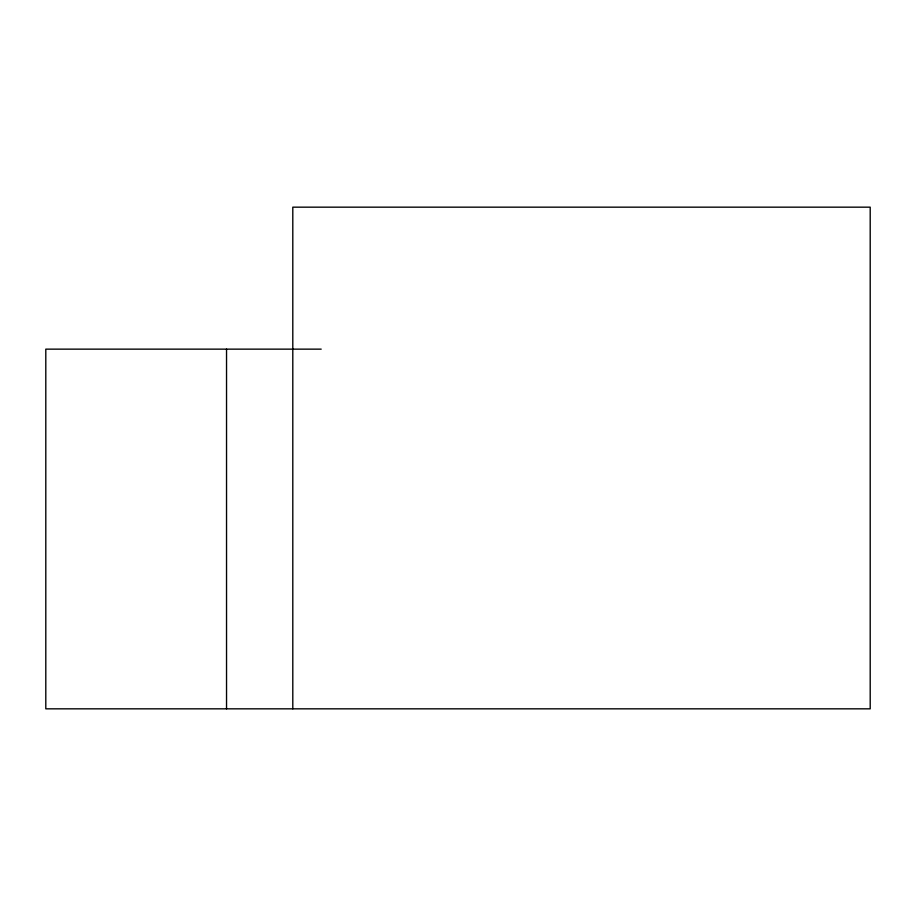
<?xml version="1.0" encoding="UTF-8"?>
<svg xmlns="http://www.w3.org/2000/svg" width="916" height="916" viewBox="0 0 916 916"><rect width="100%" height="100%" fill="white"/><g stroke="black" fill="none" stroke-linecap="round" stroke-linejoin="round"><path stroke-width="1.37" d="M321.195 349.145L45.8 349.145L45.8 708.835L870.2 708.835L870.2 207.165L292.799 207.165L292.799 708.835M226.538 349.145L226.538 708.835"/></g></svg>
